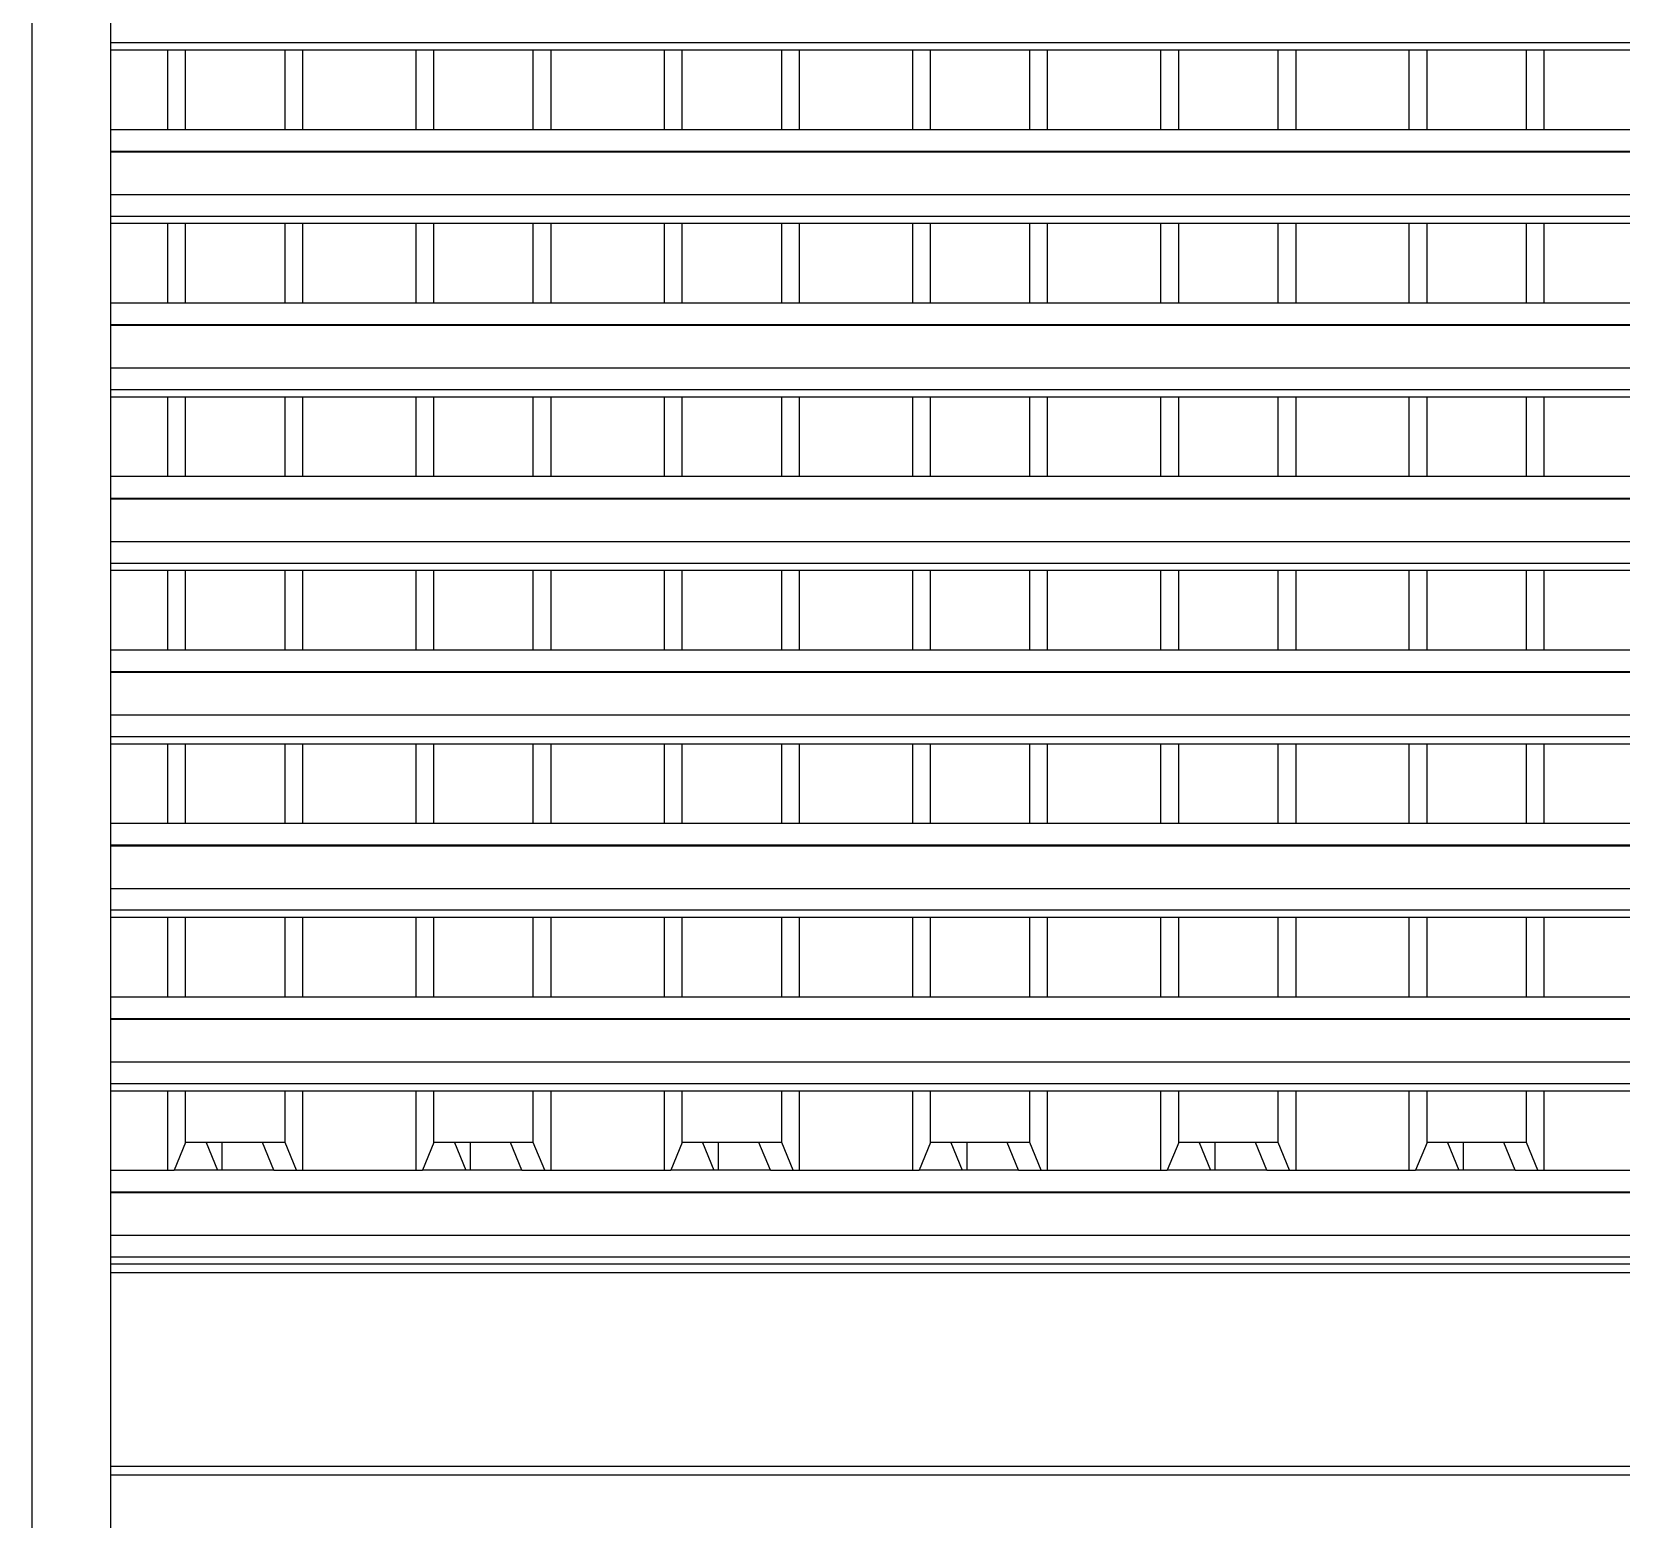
# Model space of a CAD drawing. Extents: x -60 to 60, y -13 to 16.
# Drawn here: x 2.566 to 4.374, y 9.291 to 10.982 of the extents above; entities that cross this region are included whole.
import ezdxf

# ---------------------------------------------------------------- set-up
doc = ezdxf.new("R2010")
doc.units = 0
doc.layers.get('0').update_dxf_attribs({"linetype": 'CONTINUOUS'})

msp = doc.modelspace()

# ---------------------------------------------------------------- linework, layer by layer
for p, q in [((2.5664, 11.905), (2.5664, 7.0164)), ((2.6564, 10.9699), (2.6564, 10.9945)), ((2.6564, 10.9699), (6.1964, 10.9699)), ((2.6564, 10.9616), (2.6564, 10.9699)), ((2.6564, 10.9616), (2.721, 10.9616)), ((2.6564, 10.8712), (2.6564, 10.9616)), ((2.721, 10.8712), (2.721, 10.9616)), ((2.721, 10.9616), (2.7412, 10.9616)), ((2.7412, 10.8712), (2.7412, 10.9616)), ((2.7412, 10.9616), (2.8544, 10.9616)), ((2.8544, 10.8712), (2.8544, 10.9616)), ((2.8544, 10.9616), (2.8746, 10.9616)), ((2.8746, 10.8712), (2.8746, 10.9616)), ((2.8746, 10.9616), (3.0035, 10.9616)), ((3.0035, 10.8712), (3.0035, 10.9616)), ((3.0035, 10.9616), (3.0236, 10.9616)), ((3.0236, 10.8712), (3.0236, 10.9616)), ((3.0236, 10.9616), (3.1368, 10.9616)), ((3.1368, 10.8712), (3.1368, 10.9616)), ((3.1368, 10.9616), (3.157, 10.9616)), ((3.157, 10.8712), (3.157, 10.9616)), ((3.157, 10.9616), (3.2859, 10.9616)), ((3.2859, 10.8712), (3.2859, 10.9616)), ((3.2859, 10.9616), (3.306, 10.9616)), ((3.306, 10.8712), (3.306, 10.9616)), ((3.306, 10.9616), (3.4193, 10.9616)), ((3.4193, 10.8712), (3.4193, 10.9616)), ((3.4193, 10.9616), (3.4394, 10.9616)), ((3.4394, 10.8712), (3.4394, 10.9616)), ((3.4394, 10.9616), (3.5683, 10.9616)), ((3.5683, 10.8712), (3.5683, 10.9616)), ((3.5683, 10.9616), (3.5885, 10.9616)), ((3.5885, 10.8712), (3.5885, 10.9616)), ((3.5885, 10.9616), (3.7017, 10.9616)), ((3.7017, 10.8712), (3.7017, 10.9616)), ((3.7017, 10.9616), (3.7218, 10.9616)), ((3.7218, 10.8712), (3.7218, 10.9616)), ((3.7218, 10.9616), (3.8507, 10.9616)), ((3.8507, 10.8712), (3.8507, 10.9616)), ((3.8507, 10.9616), (3.8709, 10.9616)), ((3.8709, 10.8712), (3.8709, 10.9616)), ((3.8709, 10.9616), (3.9841, 10.9616)), ((3.9841, 10.8712), (3.9841, 10.9616)), ((3.9841, 10.9616), (4.0043, 10.9616)), ((4.0043, 10.8712), (4.0043, 10.9616)), ((4.0043, 10.9616), (4.1331, 10.9616)), ((4.1331, 10.8712), (4.1331, 10.9616)), ((4.1331, 10.9616), (4.1533, 10.9616)), ((4.1533, 10.8712), (4.1533, 10.9616)), ((4.1533, 10.9616), (4.2665, 10.9616)), ((4.2665, 10.8712), (4.2665, 10.9616)), ((4.2665, 10.9616), (4.2867, 10.9616)), ((4.2867, 10.8712), (4.2867, 10.9616)), ((4.2867, 10.9616), (4.4155, 10.9616)), ((2.6564, 10.8712), (2.721, 10.8712)), ((2.6564, 10.8466), (2.6564, 10.8712)), ((2.721, 10.8712), (2.7412, 10.8712)), ((2.7412, 10.8712), (2.8544, 10.8712)), ((2.8544, 10.8712), (2.8746, 10.8712)), ((2.8746, 10.8712), (3.0035, 10.8712)), ((3.0035, 10.8712), (3.0236, 10.8712)), ((3.0236, 10.8712), (3.1368, 10.8712)), ((3.1368, 10.8712), (3.157, 10.8712)), ((3.157, 10.8712), (3.2859, 10.8712)), ((3.2859, 10.8712), (3.306, 10.8712)), ((3.306, 10.8712), (3.4193, 10.8712)), ((3.4193, 10.8712), (3.4394, 10.8712)), ((3.4394, 10.8712), (3.5683, 10.8712)), ((3.5683, 10.8712), (3.5885, 10.8712)), ((3.5885, 10.8712), (3.7017, 10.8712)), ((3.7017, 10.8712), (3.7218, 10.8712)), ((3.7218, 10.8712), (3.8507, 10.8712)), ((3.8507, 10.8712), (3.8709, 10.8712)), ((3.8709, 10.8712), (3.9841, 10.8712)), ((3.9841, 10.8712), (4.0043, 10.8712)), ((4.0043, 10.8712), (4.1331, 10.8712)), ((4.1331, 10.8712), (4.1533, 10.8712)), ((4.1533, 10.8712), (4.2665, 10.8712)), ((4.2665, 10.8712), (4.2867, 10.8712)), ((4.2867, 10.8712), (4.4155, 10.8712)), ((2.6564, 10.8466), (6.1964, 10.8466)), ((2.6564, 10.8457), (2.6564, 10.8466)), ((2.6564, 10.8457), (6.1964, 10.8457)), ((2.6564, 10.7972), (2.6564, 10.8457)), ((2.6564, 10.7972), (6.1964, 10.7972)), ((2.6564, 10.7726), (2.6564, 10.7972)), ((2.6564, 10.7726), (6.1964, 10.7726)), ((2.6564, 10.7644), (2.6564, 10.7726)), ((2.6564, 10.7644), (2.721, 10.7644)), ((2.6564, 10.6739), (2.6564, 10.7644)), ((2.721, 10.6739), (2.721, 10.7644)), ((2.721, 10.7644), (2.7412, 10.7644)), ((2.7412, 10.6739), (2.7412, 10.7644)), ((2.7412, 10.7644), (2.8544, 10.7644)), ((2.8544, 10.6739), (2.8544, 10.7644)), ((2.8544, 10.7644), (2.8746, 10.7644)), ((2.8746, 10.6739), (2.8746, 10.7644)), ((2.8746, 10.7644), (3.0035, 10.7644)), ((3.0035, 10.6739), (3.0035, 10.7644)), ((3.0035, 10.7644), (3.0236, 10.7644)), ((3.0236, 10.6739), (3.0236, 10.7644)), ((3.0236, 10.7644), (3.1368, 10.7644)), ((3.1368, 10.6739), (3.1368, 10.7644)), ((3.1368, 10.7644), (3.157, 10.7644)), ((3.157, 10.6739), (3.157, 10.7644)), ((3.157, 10.7644), (3.2859, 10.7644)), ((3.2859, 10.6739), (3.2859, 10.7644)), ((3.2859, 10.7644), (3.306, 10.7644)), ((3.306, 10.6739), (3.306, 10.7644)), ((3.306, 10.7644), (3.4193, 10.7644)), ((3.4193, 10.6739), (3.4193, 10.7644)), ((3.4193, 10.7644), (3.4394, 10.7644)), ((3.4394, 10.6739), (3.4394, 10.7644)), ((3.4394, 10.7644), (3.5683, 10.7644)), ((3.5683, 10.6739), (3.5683, 10.7644)), ((3.5683, 10.7644), (3.5885, 10.7644)), ((3.5885, 10.6739), (3.5885, 10.7644)), ((3.5885, 10.7644), (3.7017, 10.7644)), ((3.7017, 10.6739), (3.7017, 10.7644)), ((3.7017, 10.7644), (3.7218, 10.7644)), ((3.7218, 10.6739), (3.7218, 10.7644)), ((3.7218, 10.7644), (3.8507, 10.7644)), ((3.8507, 10.6739), (3.8507, 10.7644)), ((3.8507, 10.7644), (3.8709, 10.7644)), ((3.8709, 10.6739), (3.8709, 10.7644)), ((3.8709, 10.7644), (3.9841, 10.7644)), ((3.9841, 10.6739), (3.9841, 10.7644)), ((3.9841, 10.7644), (4.0043, 10.7644)), ((4.0043, 10.6739), (4.0043, 10.7644)), ((4.0043, 10.7644), (4.1331, 10.7644)), ((4.1331, 10.6739), (4.1331, 10.7644)), ((4.1331, 10.7644), (4.1533, 10.7644)), ((4.1533, 10.6739), (4.1533, 10.7644)), ((4.1533, 10.7644), (4.2665, 10.7644)), ((4.2665, 10.6739), (4.2665, 10.7644)), ((4.2665, 10.7644), (4.2867, 10.7644)), ((4.2867, 10.6739), (4.2867, 10.7644)), ((4.2867, 10.7644), (4.4155, 10.7644)), ((2.6564, 10.6739), (2.721, 10.6739)), ((2.6564, 10.6493), (2.6564, 10.6739)), ((2.721, 10.6739), (2.7412, 10.6739)), ((2.7412, 10.6739), (2.8544, 10.6739)), ((2.8544, 10.6739), (2.8746, 10.6739)), ((2.8746, 10.6739), (3.0035, 10.6739)), ((3.0035, 10.6739), (3.0236, 10.6739)), ((3.0236, 10.6739), (3.1368, 10.6739)), ((3.1368, 10.6739), (3.157, 10.6739)), ((3.157, 10.6739), (3.2859, 10.6739)), ((3.2859, 10.6739), (3.306, 10.6739)), ((3.306, 10.6739), (3.4193, 10.6739)), ((3.4193, 10.6739), (3.4394, 10.6739)), ((3.4394, 10.6739), (3.5683, 10.6739)), ((3.5683, 10.6739), (3.5885, 10.6739)), ((3.5885, 10.6739), (3.7017, 10.6739)), ((3.7017, 10.6739), (3.7218, 10.6739)), ((3.7218, 10.6739), (3.8507, 10.6739)), ((3.8507, 10.6739), (3.8709, 10.6739)), ((3.8709, 10.6739), (3.9841, 10.6739)), ((3.9841, 10.6739), (4.0043, 10.6739)), ((4.0043, 10.6739), (4.1331, 10.6739)), ((4.1331, 10.6739), (4.1533, 10.6739)), ((4.1533, 10.6739), (4.2665, 10.6739)), ((4.2665, 10.6739), (4.2867, 10.6739)), ((4.2867, 10.6739), (4.4155, 10.6739)), ((2.6564, 10.6493), (6.1964, 10.6493)), ((2.6564, 10.6485), (2.6564, 10.6493)), ((2.6564, 10.6485), (6.1964, 10.6485)), ((2.6564, 10.6), (2.6564, 10.6485)), ((2.6564, 10.6), (6.1964, 10.6)), ((2.6564, 10.5753), (2.6564, 10.6)), ((2.6564, 10.5753), (6.1964, 10.5753)), ((2.6564, 10.5671), (2.6564, 10.5753)), ((2.6564, 10.5671), (2.721, 10.5671)), ((2.6564, 10.4767), (2.6564, 10.5671)), ((2.721, 10.4767), (2.721, 10.5671)), ((2.721, 10.5671), (2.7412, 10.5671)), ((2.7412, 10.4767), (2.7412, 10.5671)), ((2.7412, 10.5671), (2.8544, 10.5671)), ((2.8544, 10.4767), (2.8544, 10.5671)), ((2.8544, 10.5671), (2.8746, 10.5671)), ((2.8746, 10.4767), (2.8746, 10.5671)), ((2.8746, 10.5671), (3.0035, 10.5671)), ((3.0035, 10.4767), (3.0035, 10.5671)), ((3.0035, 10.5671), (3.0236, 10.5671)), ((3.0236, 10.4767), (3.0236, 10.5671)), ((3.0236, 10.5671), (3.1368, 10.5671)), ((3.1368, 10.4767), (3.1368, 10.5671)), ((3.1368, 10.5671), (3.157, 10.5671)), ((3.157, 10.4767), (3.157, 10.5671)), ((3.157, 10.5671), (3.2859, 10.5671)), ((3.2859, 10.4767), (3.2859, 10.5671)), ((3.2859, 10.5671), (3.306, 10.5671)), ((3.306, 10.4767), (3.306, 10.5671)), ((3.306, 10.5671), (3.4193, 10.5671)), ((3.4193, 10.4767), (3.4193, 10.5671)), ((3.4193, 10.5671), (3.4394, 10.5671)), ((3.4394, 10.4767), (3.4394, 10.5671)), ((3.4394, 10.5671), (3.5683, 10.5671)), ((3.5683, 10.4767), (3.5683, 10.5671)), ((3.5683, 10.5671), (3.5885, 10.5671)), ((3.5885, 10.4767), (3.5885, 10.5671)), ((3.5885, 10.5671), (3.7017, 10.5671)), ((3.7017, 10.4767), (3.7017, 10.5671)), ((3.7017, 10.5671), (3.7218, 10.5671)), ((3.7218, 10.4767), (3.7218, 10.5671)), ((3.7218, 10.5671), (3.8507, 10.5671)), ((3.8507, 10.4767), (3.8507, 10.5671)), ((3.8507, 10.5671), (3.8709, 10.5671)), ((3.8709, 10.4767), (3.8709, 10.5671)), ((3.8709, 10.5671), (3.9841, 10.5671)), ((3.9841, 10.4767), (3.9841, 10.5671)), ((3.9841, 10.5671), (4.0043, 10.5671)), ((4.0043, 10.4767), (4.0043, 10.5671)), ((4.0043, 10.5671), (4.1331, 10.5671)), ((4.1331, 10.4767), (4.1331, 10.5671)), ((4.1331, 10.5671), (4.1533, 10.5671)), ((4.1533, 10.4767), (4.1533, 10.5671)), ((4.1533, 10.5671), (4.2665, 10.5671)), ((4.2665, 10.4767), (4.2665, 10.5671)), ((4.2665, 10.5671), (4.2867, 10.5671)), ((4.2867, 10.4767), (4.2867, 10.5671)), ((4.2867, 10.5671), (4.4155, 10.5671)), ((2.6564, 10.4767), (2.721, 10.4767)), ((2.6564, 10.452), (2.6564, 10.4767)), ((2.721, 10.4767), (2.7412, 10.4767)), ((2.7412, 10.4767), (2.8544, 10.4767)), ((2.8544, 10.4767), (2.8746, 10.4767)), ((2.8746, 10.4767), (3.0035, 10.4767)), ((3.0035, 10.4767), (3.0236, 10.4767)), ((3.0236, 10.4767), (3.1368, 10.4767)), ((3.1368, 10.4767), (3.157, 10.4767)), ((3.157, 10.4767), (3.2859, 10.4767)), ((3.2859, 10.4767), (3.306, 10.4767)), ((3.306, 10.4767), (3.4193, 10.4767)), ((3.4193, 10.4767), (3.4394, 10.4767)), ((3.4394, 10.4767), (3.5683, 10.4767)), ((3.5683, 10.4767), (3.5885, 10.4767)), ((3.5885, 10.4767), (3.7017, 10.4767)), ((3.7017, 10.4767), (3.7218, 10.4767)), ((3.7218, 10.4767), (3.8507, 10.4767)), ((3.8507, 10.4767), (3.8709, 10.4767)), ((3.8709, 10.4767), (3.9841, 10.4767)), ((3.9841, 10.4767), (4.0043, 10.4767)), ((4.0043, 10.4767), (4.1331, 10.4767)), ((4.1331, 10.4767), (4.1533, 10.4767)), ((4.1533, 10.4767), (4.2665, 10.4767)), ((4.2665, 10.4767), (4.2867, 10.4767)), ((4.2867, 10.4767), (4.4155, 10.4767)), ((2.6564, 10.452), (6.1964, 10.452)), ((2.6564, 10.4512), (2.6564, 10.452)), ((2.6564, 10.4512), (6.1964, 10.4512)), ((2.6564, 10.4027), (2.6564, 10.4512)), ((2.6564, 10.4027), (6.1964, 10.4027)), ((2.6564, 10.378), (2.6564, 10.4027)), ((2.6564, 10.378), (6.1964, 10.378)), ((2.6564, 10.3698), (2.6564, 10.378)), ((2.6564, 10.3698), (2.721, 10.3698)), ((2.6564, 10.2794), (2.6564, 10.3698)), ((2.721, 10.2794), (2.721, 10.3698)), ((2.721, 10.3698), (2.7412, 10.3698)), ((2.7412, 10.2794), (2.7412, 10.3698)), ((2.7412, 10.3698), (2.8544, 10.3698)), ((2.8544, 10.2794), (2.8544, 10.3698)), ((2.8544, 10.3698), (2.8746, 10.3698)), ((2.8746, 10.2794), (2.8746, 10.3698)), ((2.8746, 10.3698), (3.0035, 10.3698)), ((3.0035, 10.2794), (3.0035, 10.3698)), ((3.0035, 10.3698), (3.0236, 10.3698)), ((3.0236, 10.2794), (3.0236, 10.3698)), ((3.0236, 10.3698), (3.1368, 10.3698)), ((3.1368, 10.2794), (3.1368, 10.3698)), ((3.1368, 10.3698), (3.157, 10.3698)), ((3.157, 10.2794), (3.157, 10.3698)), ((3.157, 10.3698), (3.2859, 10.3698)), ((3.2859, 10.2794), (3.2859, 10.3698)), ((3.2859, 10.3698), (3.306, 10.3698)), ((3.306, 10.2794), (3.306, 10.3698)), ((3.306, 10.3698), (3.4193, 10.3698)), ((3.4193, 10.2794), (3.4193, 10.3698)), ((3.4193, 10.3698), (3.4394, 10.3698)), ((3.4394, 10.2794), (3.4394, 10.3698)), ((3.4394, 10.3698), (3.5683, 10.3698)), ((3.5683, 10.2794), (3.5683, 10.3698)), ((3.5683, 10.3698), (3.5885, 10.3698)), ((3.5885, 10.2794), (3.5885, 10.3698)), ((3.5885, 10.3698), (3.7017, 10.3698)), ((3.7017, 10.2794), (3.7017, 10.3698)), ((3.7017, 10.3698), (3.7218, 10.3698)), ((3.7218, 10.2794), (3.7218, 10.3698)), ((3.7218, 10.3698), (3.8507, 10.3698)), ((3.8507, 10.2794), (3.8507, 10.3698)), ((3.8507, 10.3698), (3.8709, 10.3698)), ((3.8709, 10.2794), (3.8709, 10.3698)), ((3.8709, 10.3698), (3.9841, 10.3698)), ((3.9841, 10.2794), (3.9841, 10.3698)), ((3.9841, 10.3698), (4.0043, 10.3698)), ((4.0043, 10.2794), (4.0043, 10.3698)), ((4.0043, 10.3698), (4.1331, 10.3698)), ((4.1331, 10.2794), (4.1331, 10.3698)), ((4.1331, 10.3698), (4.1533, 10.3698)), ((4.1533, 10.2794), (4.1533, 10.3698)), ((4.1533, 10.3698), (4.2665, 10.3698)), ((4.2665, 10.2794), (4.2665, 10.3698)), ((4.2665, 10.3698), (4.2867, 10.3698)), ((4.2867, 10.2794), (4.2867, 10.3698)), ((4.2867, 10.3698), (4.4155, 10.3698)), ((2.6564, 10.2794), (2.721, 10.2794)), ((2.6564, 10.2547), (2.6564, 10.2794)), ((2.721, 10.2794), (2.7412, 10.2794)), ((2.7412, 10.2794), (2.8544, 10.2794)), ((2.8544, 10.2794), (2.8746, 10.2794)), ((2.8746, 10.2794), (3.0035, 10.2794)), ((3.0035, 10.2794), (3.0236, 10.2794)), ((3.0236, 10.2794), (3.1368, 10.2794)), ((3.1368, 10.2794), (3.157, 10.2794)), ((3.157, 10.2794), (3.2859, 10.2794)), ((3.2859, 10.2794), (3.306, 10.2794)), ((3.306, 10.2794), (3.4193, 10.2794)), ((3.4193, 10.2794), (3.4394, 10.2794)), ((3.4394, 10.2794), (3.5683, 10.2794)), ((3.5683, 10.2794), (3.5885, 10.2794)), ((3.5885, 10.2794), (3.7017, 10.2794)), ((3.7017, 10.2794), (3.7218, 10.2794)), ((3.7218, 10.2794), (3.8507, 10.2794)), ((3.8507, 10.2794), (3.8709, 10.2794)), ((3.8709, 10.2794), (3.9841, 10.2794)), ((3.9841, 10.2794), (4.0043, 10.2794)), ((4.0043, 10.2794), (4.1331, 10.2794)), ((4.1331, 10.2794), (4.1533, 10.2794)), ((4.1533, 10.2794), (4.2665, 10.2794)), ((4.2665, 10.2794), (4.2867, 10.2794)), ((4.2867, 10.2794), (4.4155, 10.2794)), ((2.6564, 10.2547), (6.1964, 10.2547)), ((2.6564, 10.2539), (2.6564, 10.2547)), ((2.6564, 10.2539), (6.1964, 10.2539)), ((2.6564, 10.2054), (2.6564, 10.2539)), ((2.6564, 10.2054), (6.1964, 10.2054)), ((2.6564, 10.1807), (2.6564, 10.2054)), ((2.6564, 10.1807), (6.1964, 10.1807)), ((2.6564, 10.1725), (2.6564, 10.1807)), ((2.6564, 10.1725), (2.721, 10.1725)), ((2.6564, 10.0821), (2.6564, 10.1725)), ((2.721, 10.0821), (2.721, 10.1725)), ((2.721, 10.1725), (2.7412, 10.1725)), ((2.7412, 10.0821), (2.7412, 10.1725)), ((2.7412, 10.1725), (2.8544, 10.1725)), ((2.8544, 10.0821), (2.8544, 10.1725)), ((2.8544, 10.1725), (2.8746, 10.1725)), ((2.8746, 10.0821), (2.8746, 10.1725)), ((2.8746, 10.1725), (3.0035, 10.1725)), ((3.0035, 10.0821), (3.0035, 10.1725)), ((3.0035, 10.1725), (3.0236, 10.1725)), ((3.0236, 10.0821), (3.0236, 10.1725)), ((3.0236, 10.1725), (3.1368, 10.1725)), ((3.1368, 10.0821), (3.1368, 10.1725)), ((3.1368, 10.1725), (3.157, 10.1725)), ((3.157, 10.0821), (3.157, 10.1725)), ((3.157, 10.1725), (3.2859, 10.1725)), ((3.2859, 10.0821), (3.2859, 10.1725)), ((3.2859, 10.1725), (3.306, 10.1725)), ((3.306, 10.0821), (3.306, 10.1725)), ((3.306, 10.1725), (3.4193, 10.1725)), ((3.4193, 10.0821), (3.4193, 10.1725)), ((3.4193, 10.1725), (3.4394, 10.1725)), ((3.4394, 10.0821), (3.4394, 10.1725)), ((3.4394, 10.1725), (3.5683, 10.1725)), ((3.5683, 10.0821), (3.5683, 10.1725)), ((3.5683, 10.1725), (3.5885, 10.1725)), ((3.5885, 10.0821), (3.5885, 10.1725)), ((3.5885, 10.1725), (3.7017, 10.1725)), ((3.7017, 10.0821), (3.7017, 10.1725)), ((3.7017, 10.1725), (3.7218, 10.1725)), ((3.7218, 10.0821), (3.7218, 10.1725)), ((3.7218, 10.1725), (3.8507, 10.1725)), ((3.8507, 10.0821), (3.8507, 10.1725)), ((3.8507, 10.1725), (3.8709, 10.1725)), ((3.8709, 10.0821), (3.8709, 10.1725)), ((3.8709, 10.1725), (3.9841, 10.1725)), ((3.9841, 10.0821), (3.9841, 10.1725)), ((3.9841, 10.1725), (4.0043, 10.1725)), ((4.0043, 10.0821), (4.0043, 10.1725)), ((4.0043, 10.1725), (4.1331, 10.1725)), ((4.1331, 10.0821), (4.1331, 10.1725)), ((4.1331, 10.1725), (4.1533, 10.1725)), ((4.1533, 10.0821), (4.1533, 10.1725)), ((4.1533, 10.1725), (4.2665, 10.1725)), ((4.2665, 10.0821), (4.2665, 10.1725)), ((4.2665, 10.1725), (4.2867, 10.1725)), ((4.2867, 10.0821), (4.2867, 10.1725)), ((4.2867, 10.1725), (4.4155, 10.1725)), ((2.6564, 10.0821), (2.721, 10.0821)), ((2.6564, 10.0574), (2.6564, 10.0821)), ((2.721, 10.0821), (2.7412, 10.0821)), ((2.7412, 10.0821), (2.8544, 10.0821)), ((2.8544, 10.0821), (2.8746, 10.0821)), ((2.8746, 10.0821), (3.0035, 10.0821)), ((3.0035, 10.0821), (3.0236, 10.0821)), ((3.0236, 10.0821), (3.1368, 10.0821)), ((3.1368, 10.0821), (3.157, 10.0821)), ((3.157, 10.0821), (3.2859, 10.0821)), ((3.2859, 10.0821), (3.306, 10.0821)), ((3.306, 10.0821), (3.4193, 10.0821)), ((3.4193, 10.0821), (3.4394, 10.0821)), ((3.4394, 10.0821), (3.5683, 10.0821)), ((3.5683, 10.0821), (3.5885, 10.0821)), ((3.5885, 10.0821), (3.7017, 10.0821)), ((3.7017, 10.0821), (3.7218, 10.0821)), ((3.7218, 10.0821), (3.8507, 10.0821)), ((3.8507, 10.0821), (3.8709, 10.0821)), ((3.8709, 10.0821), (3.9841, 10.0821)), ((3.9841, 10.0821), (4.0043, 10.0821)), ((4.0043, 10.0821), (4.1331, 10.0821)), ((4.1331, 10.0821), (4.1533, 10.0821)), ((4.1533, 10.0821), (4.2665, 10.0821)), ((4.2665, 10.0821), (4.2867, 10.0821)), ((4.2867, 10.0821), (4.4155, 10.0821)), ((2.6564, 10.0574), (6.1964, 10.0574)), ((2.6564, 10.0566), (2.6564, 10.0574)), ((2.6564, 10.0566), (6.1964, 10.0566)), ((2.6564, 10.0081), (2.6564, 10.0566)), ((2.6564, 10.0081), (6.1964, 10.0081)), ((2.6564, 9.9835), (2.6564, 10.0081)), ((2.6564, 9.9835), (6.1964, 9.9835)), ((2.6564, 9.9752), (2.6564, 9.9835)), ((2.6564, 9.9752), (2.721, 9.9752)), ((2.6564, 9.8848), (2.6564, 9.9752)), ((2.721, 9.8848), (2.721, 9.9752)), ((2.721, 9.9752), (2.7412, 9.9752)), ((2.7412, 9.8848), (2.7412, 9.9752)), ((2.7412, 9.9752), (2.8544, 9.9752)), ((2.8544, 9.8848), (2.8544, 9.9752)), ((2.8544, 9.9752), (2.8746, 9.9752)), ((2.8746, 9.8848), (2.8746, 9.9752)), ((2.8746, 9.9752), (3.0035, 9.9752)), ((3.0035, 9.8848), (3.0035, 9.9752)), ((3.0035, 9.9752), (3.0236, 9.9752)), ((3.0236, 9.8848), (3.0236, 9.9752)), ((3.0236, 9.9752), (3.1368, 9.9752)), ((3.1368, 9.8848), (3.1368, 9.9752)), ((3.1368, 9.9752), (3.157, 9.9752)), ((3.157, 9.8848), (3.157, 9.9752)), ((3.157, 9.9752), (3.2859, 9.9752)), ((3.2859, 9.8848), (3.2859, 9.9752)), ((3.2859, 9.9752), (3.306, 9.9752)), ((3.306, 9.8848), (3.306, 9.9752)), ((3.306, 9.9752), (3.4193, 9.9752)), ((3.4193, 9.8848), (3.4193, 9.9752)), ((3.4193, 9.9752), (3.4394, 9.9752)), ((3.4394, 9.8848), (3.4394, 9.9752)), ((3.4394, 9.9752), (3.5683, 9.9752)), ((3.5683, 9.8848), (3.5683, 9.9752)), ((3.5683, 9.9752), (3.5885, 9.9752)), ((3.5885, 9.8848), (3.5885, 9.9752)), ((3.5885, 9.9752), (3.7017, 9.9752)), ((3.7017, 9.8848), (3.7017, 9.9752)), ((3.7017, 9.9752), (3.7218, 9.9752)), ((3.7218, 9.8848), (3.7218, 9.9752)), ((3.7218, 9.9752), (3.8507, 9.9752)), ((3.8507, 9.8848), (3.8507, 9.9752)), ((3.8507, 9.9752), (3.8709, 9.9752)), ((3.8709, 9.8848), (3.8709, 9.9752)), ((3.8709, 9.9752), (3.9841, 9.9752)), ((3.9841, 9.8848), (3.9841, 9.9752)), ((3.9841, 9.9752), (4.0043, 9.9752)), ((4.0043, 9.8848), (4.0043, 9.9752)), ((4.0043, 9.9752), (4.1331, 9.9752)), ((4.1331, 9.8848), (4.1331, 9.9752)), ((4.1331, 9.9752), (4.1533, 9.9752)), ((4.1533, 9.8848), (4.1533, 9.9752)), ((4.1533, 9.9752), (4.2665, 9.9752)), ((4.2665, 9.8848), (4.2665, 9.9752)), ((4.2665, 9.9752), (4.2867, 9.9752)), ((4.2867, 9.8848), (4.2867, 9.9752)), ((4.2867, 9.9752), (4.4155, 9.9752)), ((2.6564, 9.8848), (2.721, 9.8848)), ((2.6564, 9.8602), (2.6564, 9.8848)), ((2.721, 9.8848), (2.7412, 9.8848)), ((2.7412, 9.8848), (2.8544, 9.8848)), ((2.8544, 9.8848), (2.8746, 9.8848)), ((2.8746, 9.8848), (3.0035, 9.8848)), ((3.0035, 9.8848), (3.0236, 9.8848)), ((3.0236, 9.8848), (3.1368, 9.8848)), ((3.1368, 9.8848), (3.157, 9.8848)), ((3.157, 9.8848), (3.2859, 9.8848)), ((3.2859, 9.8848), (3.306, 9.8848)), ((3.306, 9.8848), (3.4193, 9.8848)), ((3.4193, 9.8848), (3.4394, 9.8848)), ((3.4394, 9.8848), (3.5683, 9.8848)), ((3.5683, 9.8848), (3.5885, 9.8848)), ((3.5885, 9.8848), (3.7017, 9.8848)), ((3.7017, 9.8848), (3.7218, 9.8848)), ((3.7218, 9.8848), (3.8507, 9.8848)), ((3.8507, 9.8848), (3.8709, 9.8848)), ((3.8709, 9.8848), (3.9841, 9.8848)), ((3.9841, 9.8848), (4.0043, 9.8848)), ((4.0043, 9.8848), (4.1331, 9.8848)), ((4.1331, 9.8848), (4.1533, 9.8848)), ((4.1533, 9.8848), (4.2665, 9.8848)), ((4.2665, 9.8848), (4.2867, 9.8848)), ((4.2867, 9.8848), (4.4155, 9.8848)), ((2.6564, 9.8602), (6.1964, 9.8602)), ((2.6564, 9.8593), (2.6564, 9.8602)), ((2.6564, 9.8593), (6.1964, 9.8593)), ((2.6564, 9.8108), (2.6564, 9.8593)), ((2.6564, 9.8108), (6.1964, 9.8108)), ((2.6564, 9.7862), (2.6564, 9.8108)), ((2.6564, 9.7862), (6.1964, 9.7862)), ((2.6564, 9.778), (2.6564, 9.7862)), ((2.6564, 9.778), (2.721, 9.778)), ((2.6564, 9.6875), (2.6564, 9.778)), ((2.721, 9.6875), (2.721, 9.778)), ((2.721, 9.778), (2.7412, 9.778)), ((2.7412, 9.7192), (2.7412, 9.778)), ((2.7412, 9.778), (2.8544, 9.778)), ((2.8544, 9.7192), (2.8544, 9.778)), ((2.8544, 9.778), (2.8746, 9.778)), ((2.8746, 9.6875), (2.8746, 9.778)), ((2.8746, 9.778), (3.0035, 9.778)), ((3.0035, 9.6875), (3.0035, 9.778)), ((3.0035, 9.778), (3.0236, 9.778)), ((3.0236, 9.7192), (3.0236, 9.778)), ((3.0236, 9.778), (3.1368, 9.778)), ((3.1368, 9.7192), (3.1368, 9.778)), ((3.1368, 9.778), (3.157, 9.778)), ((3.157, 9.6875), (3.157, 9.778)), ((3.157, 9.778), (3.2859, 9.778)), ((3.2859, 9.6875), (3.2859, 9.778)), ((3.2859, 9.778), (3.306, 9.778)), ((3.306, 9.7192), (3.306, 9.778)), ((3.306, 9.778), (3.4193, 9.778)), ((3.4193, 9.7192), (3.4193, 9.778)), ((3.4193, 9.778), (3.4394, 9.778)), ((3.4394, 9.6875), (3.4394, 9.778)), ((3.4394, 9.778), (3.5683, 9.778)), ((3.5683, 9.6875), (3.5683, 9.778)), ((3.5683, 9.778), (3.5885, 9.778)), ((3.5885, 9.7192), (3.5885, 9.778)), ((3.5885, 9.778), (3.7017, 9.778)), ((3.7017, 9.7192), (3.7017, 9.778)), ((3.7017, 9.778), (3.7218, 9.778)), ((3.7218, 9.6875), (3.7218, 9.778)), ((3.7218, 9.778), (3.8507, 9.778)), ((3.8507, 9.6875), (3.8507, 9.778)), ((3.8507, 9.778), (3.8709, 9.778)), ((3.8709, 9.7192), (3.8709, 9.778)), ((3.8709, 9.778), (3.9841, 9.778)), ((3.9841, 9.7192), (3.9841, 9.778)), ((3.9841, 9.778), (4.0043, 9.778)), ((4.0043, 9.6875), (4.0043, 9.778)), ((4.0043, 9.778), (4.1331, 9.778)), ((4.1331, 9.6875), (4.1331, 9.778)), ((4.1331, 9.778), (4.1533, 9.778)), ((4.1533, 9.7192), (4.1533, 9.778)), ((4.1533, 9.778), (4.2665, 9.778)), ((4.2665, 9.7192), (4.2665, 9.778)), ((4.2665, 9.778), (4.2867, 9.778)), ((4.2867, 9.6875), (4.2867, 9.778)), ((4.2867, 9.778), (4.4155, 9.778)), ((2.7412, 9.7192), (2.7283, 9.6875)), ((2.7646, 9.7192), (2.7412, 9.7192)), ((2.7646, 9.7192), (2.7775, 9.6875)), ((2.7824, 9.7192), (2.7646, 9.7192)), ((2.7824, 9.7192), (2.7824, 9.6875)), ((2.8286, 9.7192), (2.7824, 9.7192)), ((2.8415, 9.6875), (2.8286, 9.7192)), ((2.8544, 9.7192), (2.8286, 9.7192)), ((2.8674, 9.6875), (2.8544, 9.7192)), ((3.0236, 9.7192), (3.0107, 9.6875)), ((3.047, 9.7192), (3.0236, 9.7192)), ((3.047, 9.7192), (3.0599, 9.6875)), ((3.0648, 9.7192), (3.047, 9.7192)), ((3.0648, 9.7192), (3.0648, 9.6875)), ((3.111, 9.7192), (3.0648, 9.7192)), ((3.1239, 9.6875), (3.111, 9.7192)), ((3.1368, 9.7192), (3.111, 9.7192)), ((3.1498, 9.6875), (3.1368, 9.7192)), ((3.306, 9.7192), (3.2931, 9.6875)), ((3.3294, 9.7192), (3.306, 9.7192)), ((3.3294, 9.7192), (3.3423, 9.6875)), ((3.3472, 9.7192), (3.3294, 9.7192)), ((3.3472, 9.7192), (3.3472, 9.6875)), ((3.3934, 9.7192), (3.3472, 9.7192)), ((3.4064, 9.6875), (3.3934, 9.7192)), ((3.4193, 9.7192), (3.3934, 9.7192)), ((3.4322, 9.6875), (3.4193, 9.7192)), ((3.5885, 9.7192), (3.5755, 9.6875)), ((3.6118, 9.7192), (3.5885, 9.7192)), ((3.6118, 9.7192), (3.6247, 9.6875)), ((3.6297, 9.7192), (3.6118, 9.7192)), ((3.6297, 9.7192), (3.6297, 9.6875)), ((3.6758, 9.7192), (3.6297, 9.7192)), ((3.6888, 9.6875), (3.6758, 9.7192)), ((3.7017, 9.7192), (3.6758, 9.7192)), ((3.7146, 9.6875), (3.7017, 9.7192)), ((3.8709, 9.7192), (3.8579, 9.6875)), ((3.8942, 9.7192), (3.8709, 9.7192)), ((3.8942, 9.7192), (3.9072, 9.6875)), ((3.9121, 9.7192), (3.8942, 9.7192)), ((3.9121, 9.7192), (3.9121, 9.6875)), ((3.9582, 9.7192), (3.9121, 9.7192)), ((3.9712, 9.6875), (3.9582, 9.7192)), ((3.9841, 9.7192), (3.9582, 9.7192)), ((3.997, 9.6875), (3.9841, 9.7192)), ((4.1533, 9.7192), (4.1403, 9.6875)), ((4.1766, 9.7192), (4.1533, 9.7192)), ((4.1766, 9.7192), (4.1896, 9.6875)), ((4.1945, 9.7192), (4.1766, 9.7192)), ((4.1945, 9.7192), (4.1945, 9.6875)), ((4.2407, 9.7192), (4.1945, 9.7192)), ((4.2536, 9.6875), (4.2407, 9.7192)), ((4.2665, 9.7192), (4.2407, 9.7192)), ((4.2794, 9.6875), (4.2665, 9.7192)), ((2.6564, 9.6875), (2.721, 9.6875)), ((2.6564, 9.6629), (2.6564, 9.6875)), ((2.721, 9.6875), (2.7283, 9.6875)), ((2.7775, 9.6875), (2.7283, 9.6875)), ((2.7824, 9.6875), (2.7775, 9.6875)), ((2.8415, 9.6875), (2.7824, 9.6875)), ((2.8415, 9.6875), (2.8674, 9.6875)), ((2.8674, 9.6875), (2.8746, 9.6875)), ((2.8746, 9.6875), (3.0035, 9.6875)), ((3.0035, 9.6875), (3.0107, 9.6875)), ((3.0599, 9.6875), (3.0107, 9.6875)), ((3.0648, 9.6875), (3.0599, 9.6875)), ((3.1239, 9.6875), (3.0648, 9.6875)), ((3.1239, 9.6875), (3.1498, 9.6875)), ((3.1498, 9.6875), (3.157, 9.6875)), ((3.157, 9.6875), (3.2859, 9.6875)), ((3.2859, 9.6875), (3.2931, 9.6875)), ((3.3423, 9.6875), (3.2931, 9.6875)), ((3.3472, 9.6875), (3.3423, 9.6875)), ((3.4064, 9.6875), (3.3472, 9.6875)), ((3.4064, 9.6875), (3.4322, 9.6875)), ((3.4322, 9.6875), (3.4394, 9.6875)), ((3.4394, 9.6875), (3.5683, 9.6875)), ((3.5683, 9.6875), (3.5755, 9.6875)), ((3.6247, 9.6875), (3.5755, 9.6875)), ((3.6297, 9.6875), (3.6247, 9.6875)), ((3.6888, 9.6875), (3.6297, 9.6875)), ((3.6888, 9.6875), (3.7146, 9.6875)), ((3.7146, 9.6875), (3.7218, 9.6875)), ((3.7218, 9.6875), (3.8507, 9.6875)), ((3.8507, 9.6875), (3.8579, 9.6875)), ((3.9072, 9.6875), (3.8579, 9.6875)), ((3.9121, 9.6875), (3.9072, 9.6875)), ((3.9712, 9.6875), (3.9121, 9.6875)), ((3.9712, 9.6875), (3.997, 9.6875)), ((3.997, 9.6875), (4.0043, 9.6875)), ((4.0043, 9.6875), (4.1331, 9.6875)), ((4.1331, 9.6875), (4.1403, 9.6875)), ((4.1896, 9.6875), (4.1403, 9.6875)), ((4.1945, 9.6875), (4.1896, 9.6875)), ((4.2536, 9.6875), (4.1945, 9.6875)), ((4.2536, 9.6875), (4.2794, 9.6875)), ((4.2794, 9.6875), (4.2867, 9.6875)), ((4.2867, 9.6875), (4.4155, 9.6875)), ((2.6564, 9.6629), (6.1964, 9.6629)), ((2.6564, 9.6621), (2.6564, 9.6629)), ((2.6564, 9.6621), (6.1964, 9.6621)), ((2.6564, 9.6136), (2.6564, 9.6621)), ((2.6564, 9.6136), (6.1964, 9.6136)), ((2.6564, 9.5889), (2.6564, 9.6136)), ((2.6564, 9.5889), (6.1964, 9.5889)), ((2.6564, 9.5807), (2.6564, 9.5889)), ((6.1964, 9.5807), (2.6564, 9.5807)), ((2.6564, 9.5709), (2.6564, 9.5807)), ((6.1964, 9.5709), (2.6564, 9.5709)), ((2.6564, 9.3505), (2.6564, 9.5709)), ((6.1964, 9.3505), (2.6564, 9.3505)), ((2.6564, 9.3407), (2.6564, 9.3505)), ((6.1964, 9.3407), (2.6564, 9.3407)), ((2.6564, 9.2407), (2.6564, 9.3407))]:
    msp.add_line(p, q)

doc.saveas('drawing.dxf')
